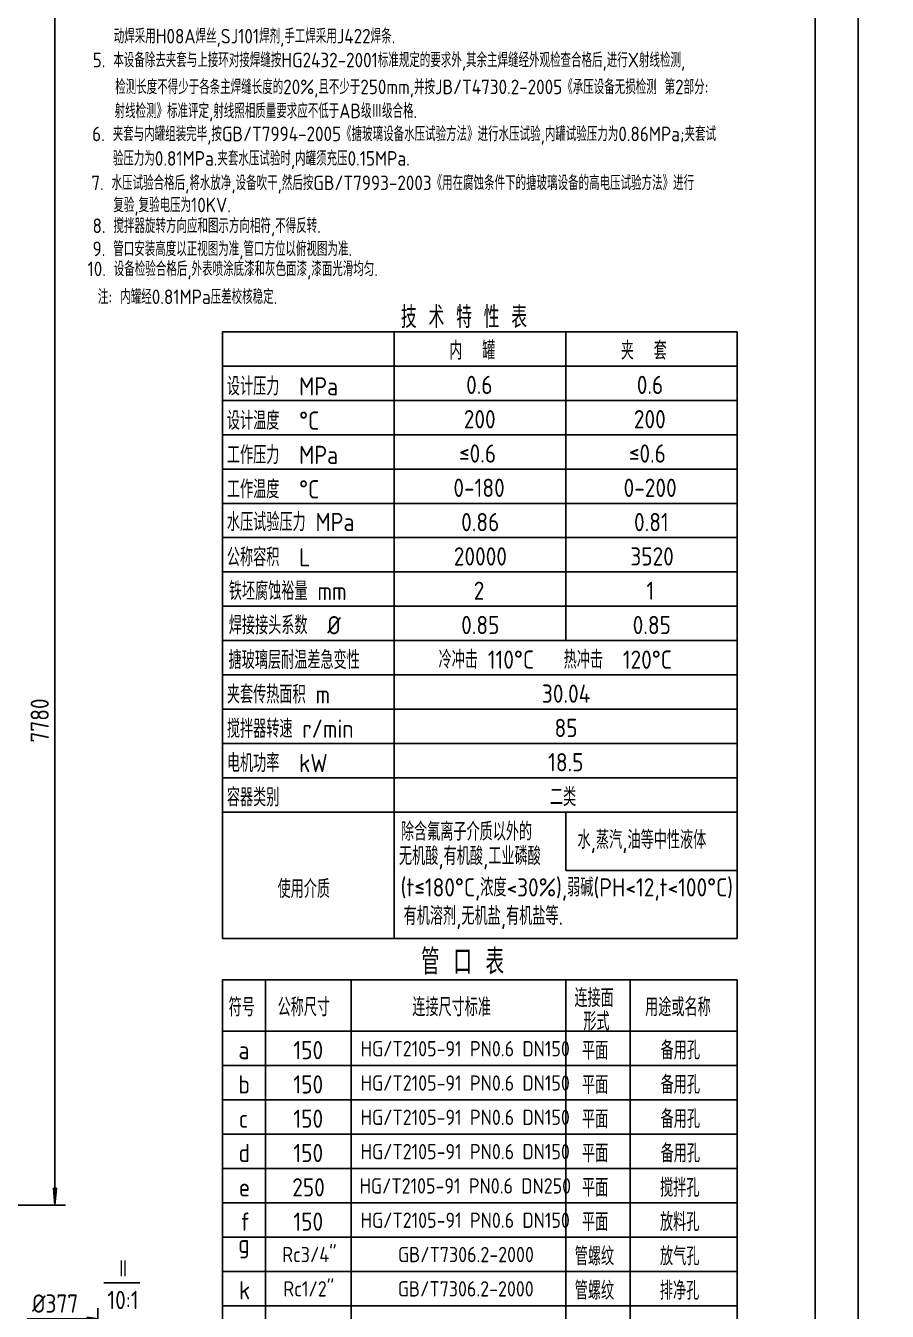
# Model space of a CAD drawing. Extents: x 1561 to 67467, y -57370 to 65913.
# Drawn here: x 1786.5 to 1987.4, y 180.8 to 480.6 of the extents above; entities that cross this region are included whole.
import ezdxf

# ---------------------------------------------------------------- set-up
doc = ezdxf.new("R2010")
doc.units = 0
doc.linetypes.add('DASHDOT', pattern=[18, 15, -1, 1, -1])
doc.layers.get('0').update_dxf_attribs({"linetype": 'DASHDOT'})
doc.layers.add('1', color=7, linetype='CONTINUOUS')
doc.layers.add('2', color=3, linetype='CONTINUOUS')
doc.styles.get("Standard").update_dxf_attribs({"font": 'gbenor.shx', "bigfont": 'gbcbig.shx'})
doc.dimstyles.get("Standard").update_dxf_attribs({"dimtxt": 3.5, "dimasz": 4, "dimexe": 2, "dimexo": 0, "dimgap": 1, "dimtad": 1, "dimtoh": 1, "dimdec": 4, "dimzin": 0, "dimdsep": 46, "dimtxsty": 'Standard', "dimcen": 0, "dimadec": 0, "dimazin": 0, "dimtfac": 1, "dimtdec": 4, "dimtmove": 0, "dimatfit": 0, "dimfxl": 1, "dimtolj": 1, "dimtzin": 0, "dimarcsym": 0})

# ---------------------------------------------------------------- blocks, each defined once
blk = doc.blocks.new('*D20')
at = {"layer": '2'}
for p, q in [((1735.11, 213.6), (1730.04, 222.94)), ((1730.67, 220.73), (1731.55, 221.21)), ((1732.54, 218.33), (1730.67, 220.73)), ((1731.55, 221.21), (1732.54, 218.33)), ((1732.25, 218.17), (1734.74, 219.52)), ((1732.68, 217.39), (1735.16, 218.74)), ((1732.97, 217.55), (1734.84, 215.15)), ((1733.96, 214.68), (1732.97, 217.55)), ((1734.84, 215.15), (1733.96, 214.68))]:
    blk.add_line(p, q, dxfattribs=at)
at = {"layer": '2', "insert": (1730.61, 224.88), "char_height": 4.25, "width": 65536, "attachment_point": 7, "rotation": 298.4978}
blk.add_mtext('24', dxfattribs=at)
blk = doc.blocks.new('*D21')
at = {"layer": '2'}
for p, q in [((1735.58, 219.98), (1740.63, 211.43)), ((1735.91, 218.44), (1736.77, 218.95)), ((1736.77, 218.95), (1737.87, 216.11)), ((1739.31, 216.96), (1735.71, 214.84)), ((1737.87, 216.11), (1735.91, 218.44)), ((1739.58, 216.51), (1735.98, 214.39)), ((1738.13, 215.66), (1740.09, 213.33)), ((1739.23, 212.82), (1738.13, 215.66)), ((1740.09, 213.33), (1739.23, 212.82))]:
    blk.add_line(p, q, dxfattribs=at)
at = {"layer": '2', "insert": (1739.53, 216.09), "char_height": 4.25, "width": 65536, "attachment_point": 7, "rotation": 300.5863}
blk.add_mtext('14', dxfattribs=at)
blk = doc.blocks.new('*D22')
at = {"layer": '2'}
for p, q in [((1735.97, 374.85), (1746.42, 382.85)), ((1739.96, 377.04), (1738.02, 379.57)), ((1740.69, 377.6), (1738.75, 380.13)), ((1740.27, 378.14), (1742.35, 380.36)), ((1742.95, 379.57), (1740.27, 378.14)), ((1742.35, 380.36), (1742.95, 379.57)), ((1736.86, 376.16), (1739.54, 377.59)), ((1737.46, 375.37), (1736.86, 376.16)), ((1739.54, 377.59), (1737.46, 375.37))]:
    blk.add_line(p, q, dxfattribs=at)
at = {"layer": '2', "insert": (1741.38, 380.79), "char_height": 4.25, "width": 65536, "attachment_point": 7, "rotation": 37.4198}
blk.add_mtext('24', dxfattribs=at)
blk = doc.blocks.new('*D35')
at = {"layer": '2'}
for p, q in [((1704.75, 399.61), (1714.93, 405.72)), ((1705.78, 400.81), (1708.61, 401.93)), ((1708.61, 401.93), (1706.29, 399.96)), ((1708.24, 402.54), (1709.9, 399.78)), ((1708.9, 402.94), (1710.56, 400.18)), ((1709.27, 402.33), (1711.59, 404.3)), ((1712.1, 403.44), (1709.27, 402.33)), ((1711.59, 404.3), (1712.1, 403.44)), ((1706.29, 399.96), (1705.78, 400.81))]:
    blk.add_line(p, q, dxfattribs=at)
at = {"layer": '2', "insert": (1710.27, 404.59), "char_height": 4.25, "width": 65536, "attachment_point": 7, "rotation": 30.9664}
blk.add_mtext('16', dxfattribs=at)
blk = doc.blocks.new('*D39')
at = {"layer": '2'}
for p, q in [((1680.25, 109.42), (1708.1, 129.11)), ((1708.1, 129.11), (1719.71, 129.11)), ((1698.74, 123.1), (1701.48, 124.43)), ((1699.32, 122.29), (1698.74, 123.1)), ((1701.48, 124.43), (1699.32, 122.29)), ((1680.25, 109.42), (1682.41, 111.56)), ((1682.41, 111.56), (1682.98, 110.74)), ((1682.98, 110.74), (1680.25, 109.42))]:
    blk.add_line(p, q, dxfattribs=at)
at = {"layer": '2', "insert": (1709.53, 130.54), "char_height": 4.25, "width": 65536, "attachment_point": 7}
blk.add_mtext('%%c650', dxfattribs=at)
blk = doc.blocks.new('*D40')
at = {"layer": '2'}
for p, q in [((1665.97, 145.6), (1652.79, 145.6)), ((1714.72, 89.43), (1665.97, 145.6)), ((1667, 144.41), (1669.35, 142.47)), ((1668.59, 141.82), (1667, 144.41)), ((1669.35, 142.47), (1668.59, 141.82)), ((1712.38, 91.37), (1713.13, 92.02)), ((1714.72, 89.43), (1712.38, 91.37)), ((1713.13, 92.02), (1714.72, 89.43))]:
    blk.add_line(p, q, dxfattribs=at)
at = {"layer": '2', "insert": (1654.22, 147.03), "char_height": 4.25, "width": 65536, "attachment_point": 7}
blk.add_mtext('%%c1820', dxfattribs=at)
blk = doc.blocks.new('*D41')
at = {"layer": '2'}
for p, q in [((1686.6, 110.11), (1675.74, 95.46)), ((1683.92, 106.5), (1685.31, 109.2)), ((1686.11, 108.61), (1683.92, 106.5)), ((1685.31, 109.2), (1686.11, 108.61)), ((1681.16, 103.61), (1683.35, 105.73)), ((1683.35, 105.73), (1681.97, 103.02)), ((1681.97, 103.02), (1681.16, 103.61)), ((1675.74, 95.46), (1660.17, 95.46))]:
    blk.add_line(p, q, dxfattribs=at)
at = {"layer": '2', "insert": (1661.6, 96.89), "char_height": 4.25, "width": 65536, "attachment_point": 7}
blk.add_mtext('16XM24', dxfattribs=at)
blk = doc.blocks.new('*D44')
at = {"layer": '2'}
for p, q in [((1690.86, 525.91), (1795.83, 525.91)), ((1792.96, 521.91), (1793.33, 525.91)), ((1793.33, 525.91), (1793.71, 521.91)), ((1793.33, 205.51), (1793.33, 525.91)), ((1793.71, 521.91), (1792.96, 521.91)), ((1793.33, 205.51), (1792.96, 209.51)), ((1792.96, 209.51), (1793.71, 209.51)), ((1793.71, 209.51), (1793.33, 205.51)), ((1690.86, 205.51), (1795.83, 205.51))]:
    blk.add_line(p, q, dxfattribs=at)
at = {"layer": '2', "insert": (1791.9, 313.41), "char_height": 4.25, "width": 65536, "attachment_point": 7, "rotation": 90}
blk.add_mtext('7780', dxfattribs=at)
blk = doc.blocks.new('*D45')
at = {"layer": '2'}
for p, q in [((1669.26, 232.58), (1669.26, 243.37)), ((1712.46, 232.58), (1712.46, 243.37)), ((1669.26, 240.87), (1673.26, 241.25)), ((1673.26, 240.5), (1669.26, 240.87)), ((1712.46, 240.87), (1669.26, 240.87)), ((1673.26, 241.25), (1673.26, 240.5)), ((1708.46, 240.5), (1708.46, 241.25)), ((1708.46, 241.25), (1712.46, 240.87)), ((1712.46, 240.87), (1708.46, 240.5))]:
    blk.add_line(p, q, dxfattribs=at)
at = {"layer": '2', "insert": (1675.15, 242.3), "char_height": 4.25, "width": 65536, "attachment_point": 7}
blk.add_mtext('1080', dxfattribs=at)
blk = doc.blocks.new('*D76')
at = {"layer": '2'}
for p, q in [((1803.36, 172.34), (1803.36, 181.52)), ((1803.36, 179.02), (1786.89, 179.02)), ((1800.86, 178.65), (1800.86, 179.4)), ((1800.86, 179.4), (1803.36, 179.02)), ((1803.36, 179.02), (1800.86, 178.65, 1))]:
    blk.add_line(p, q, dxfattribs=at)
at = {"layer": '2', "insert": (1788, 180.45), "char_height": 4.25, "width": 65536, "attachment_point": 7}
blk.add_mtext('%%c377', dxfattribs=at)

msp = doc.modelspace()

# ---------------------------------------------------------------- linework, layer by layer
at = {"layer": '1'}
for p, q in [((1970.60752, 528.29295), (1970.60752, -45.70705)), ((1832.42498, 409.18511), (1952.42498, 409.18511)), ((1832.42498, 267.68578), (1832.42498, 409.18511)), ((1952.42498, 267.68578), (1952.42498, 409.18511)), ((1832.42498, 267.68578), (1952.42498, 267.68578)), ((1832.42817, 258.06148), (1952.42817, 258.06148)), ((1832.42817, 118.06148), (1832.42817, 258.06148)), ((1952.42817, 258.06148), (1952.42817, 118.06148))]:
    msp.add_line(p, q, dxfattribs=at)
at = {"layer": '2'}
for p, q in [((1980.60752, 538.29295), (1980.60752, -55.70705)), ((1872.42498, 267.68578), (1872.42498, 409.18511)), ((1912.42498, 337.18511), (1912.42498, 409.18511)), ((1832.42498, 401.18511), (1952.42498, 401.18511)), ((1832.42498, 393.18511), (1952.42498, 393.18511)), ((1832.42498, 385.18511), (1952.42498, 385.18511)), ((1832.42498, 377.18511), (1952.42498, 377.18511)), ((1832.42498, 369.18511), (1952.42498, 369.18511)), ((1832.42498, 361.18511), (1952.42498, 361.18511)), ((1832.42498, 353.18511), (1952.42498, 353.18511)), ((1832.42498, 345.18511), (1952.42498, 345.18511)), ((1832.42498, 337.18511), (1952.42498, 337.18511)), ((1832.42498, 329.18511), (1952.42498, 329.18511)), ((1832.42498, 321.18511), (1952.42498, 321.18511)), ((1832.42498, 313.18511), (1952.42498, 313.18511)), ((1832.42498, 305.18511), (1952.42498, 305.18511)), ((1832.42498, 297.18511), (1952.42498, 297.18511)), ((1912.42498, 297.18511), (1912.42498, 283.54711)), ((1912.42498, 283.54711), (1952.42498, 283.54711)), ((1842.42817, 258.06148), (1842.42817, 118.06148)), ((1862.42817, 258.06148), (1862.42817, 118.06148)), ((1912.42817, 258.06148), (1912.42817, 118.06148)), ((1927.42817, 258.06148), (1927.42817, 118.06148)), ((1832.42817, 246.06148), (1952.42817, 246.06148)), ((1832.42817, 238.06148), (1952.42817, 238.06148)), ((1832.42817, 230.06148), (1952.42817, 230.06148)), ((1832.42817, 222.06148), (1952.42817, 222.06148)), ((1832.42817, 214.06148), (1952.42817, 214.06148)), ((1832.42817, 206.06148), (1952.42817, 206.06148)), ((1832.42817, 198.06148), (1952.42817, 198.06148)), ((1832.42817, 190.06148), (1952.42817, 190.06148)), ((1804.74485, 187.39881), (1813.13911, 187.39881)), ((1832.42817, 182.06148), (1952.42817, 182.06148))]:
    msp.add_line(p, q, dxfattribs=at)

# ---------------------------------------------------------------- block references
msp.add_blockref('*D76', (0, 0))

# ---------------------------------------------------------------- texts
at = {"layer": '2', "width": 65536, "attachment_point": 7}
for s, insert, char_height in [('动焊采用H08A焊丝,SJ101焊剂,手工焊采用J422焊条.', (1807.04602, 475.62859), 3.4), ('5. 本设备除去夹套与上接环对接焊缝按HG2432-2001标准规定的要求外,其余主焊缝经外观检查合格后,进行X射线检测,', (1802.14102, 470.06559), 3.4), ('检测长度不得少于各条主焊缝长度的20%,且不少于250mm,并按JB/T4730.2-2005《承压设备无损检测 第2部分:', (1807.39102, 463.80059), 3.4), ('射线检测》标准评定,射线照相质量要求应不低于AB级Ⅲ级合格.', (1807.23602, 458.20159), 3.4), ('6. 夹套与内罐组装完毕,按GB/T7994-2005《搪玻璃设备水压试验方法》进行水压试验,内罐试验压力为0.86MPa;夹套试', (1802.00302, 452.83259), 3.4), ('验压力为0.81MPa.夹套水压试验时,内罐须充压0.15MPa.', (1806.83102, 447.12859), 3.4), ('7. 水压试验合格后,将水放净,设备吹干,然后按GB/T7993-2003《用在腐蚀条件下的搪玻璃设备的高电压试验方法》进行', (1801.82302, 441.42359), 3.4), ('复验,复验电压为10KV.', (1806.94602, 436.25959), 3.4), ('8. 搅拌器旋转方向应和图示方向相符,不得反转.', (1802.09302, 431.42059), 3.4), ('9. 管口安装高度以正视图为准,管口方位以俯视图为准.', (1802.09302, 426.03259), 3.4), ('10. 设备检验合格后,外表喷涂底漆和灰色面漆,漆面光滑均匀.', (1800.93302, 421.36359), 3.4), ('注: 内罐经0.81MPa压差校核稳定.', (1803.33365, 415.63606), 3.4), ('技 术 特 性 表', (1874.00138, 410.05401), 5.1), ('内  罐', (1885.28029, 402.68511), 4.25), ('夹  套', (1925.28029, 402.68511), 4.25), ('设计压力  MPa', (1833.42498, 394.33011), 4.25), ('0.6', (1889.21276, 394.68261), 4.25), ('0.6', (1929.00701, 394.68511), 4.25), ('设计温度  %%dC', (1833.42498, 386.33011), 4.25), ('200', (1888.66424, 386.68261), 4.25), ('200', (1928.32342, 386.68511), 4.25), ('工作压力  MPa', (1833.42498, 378.33011), 4.25), ('≤0.6', (1887.55979, 378.68261), 4.25), ('≤0.6', (1927.16131, 378.68511), 4.25), ('工作温度  %%dC', (1833.42498, 370.33011), 4.25), ('0-180', (1886.23707, 370.68261), 4.25), ('0-200', (1925.92853, 370.68261), 4.25), ('水压试验压力 MPa', (1833.42498, 362.68511), 4.25), ('0.86', (1888.05059, 362.68261), 4.25), ('0.81', (1928.35913, 362.68261), 4.25), ('公称容积  L', (1833.42498, 354.49111), 4.25), ('20000', (1886.33992, 354.68261), 4.25), ('3520', (1927.50208, 354.68261), 4.25), ('铁坯腐蚀裕量 mm', (1833.87647, 346.59573), 4.25), ('2', (1890.98856, 346.68261), 4.25), ('1', (1931.26282, 346.68261), 4.25), ('焊接接头系数  %%c', (1833.87647, 338.61526), 4.25), ('0.85', (1888.05059, 338.68261), 4.25), ('0.85', (1928.05059, 338.68261), 4.25), ('搪玻璃层耐温差急变性', (1833.82498, 330.49111), 4.25), ('冷冲击 110%%dC   热冲击  120%%dC', (1882.77917, 330.59573), 4.25), ('夹套传热面积 m', (1833.42498, 322.49111), 4.25), ('30.04', (1906.88843, 322.68261), 4.25), ('搅拌器转速 r/min', (1833.42498, 314.49111), 4.25), ('85', (1909.8264, 314.68261), 4.25), ('电机功率  kW', (1833.42498, 306.49111), 4.25), ('18.5', (1908.32485, 306.68261), 4.25), ('容器类别', (1833.42498, 298.49111), 4.25), ('二类', (1908.76153, 298.59573), 4.25), ('除含氟离子介质以外的', (1873.99998, 290.48691), 4.25), ('水,蒸汽,油等中性液体', (1915.19198, 287.60971), 4.25), ('无机酸,有机酸,工业磷酸', (1873.55158, 283.83231), 4.25), ('使用介质', (1845.24498, 277.11961), 4.25), ('(t≤180%%dC,浓度<30%),弱碱(PH<12,t<100%%dC)', (1873.92438, 276.51731), 4.25), ('有机溶剂,无机盐,有机盐等.', (1874.63518, 269.87451), 4.25), ('管 口 表', (1878.73717, 259.30218), 5.95), ('连接面', (1914.46517, 251.69948), 4.25), ('符号', (1833.83817, 249.56148), 4.25), ('公称尺寸', (1845.24817, 249.56148), 4.25), ('连接尺寸标准', (1876.65817, 249.56148), 4.25), ('用途或名称', (1930.95317, 249.56148), 4.25), ('形式', (1916.55117, 246.22348), 4.25), ('150', (1848.94168, 239.55898), 4.25), ('HG/T2105-91 PN0.6 DN150', (1864.6343, 240.22188), 3.57), ('平面', (1916.23533, 239.4721), 4.25), ('备用孔', (1934.57257, 239.49163), 4.25), ('a', (1836.12934, 239.56148), 4.25), ('b', (1836.12934, 231.56148), 4.25), ('150', (1848.94168, 231.55898), 4.25), ('HG/T2105-91 PN0.6 DN150', (1864.6343, 232.22188), 3.57), ('平面', (1916.23533, 231.4721), 4.25), ('备用孔', (1934.57257, 231.49163), 4.25), ('备用孔', (1934.57257, 223.49163), 4.25), ('c', (1836.1977, 223.56148), 4.25), ('150', (1848.94168, 223.55898), 4.25), ('HG/T2105-91 PN0.6 DN150', (1864.6343, 224.22188), 3.57), ('平面', (1916.23533, 223.4721), 4.25), ('d', (1836.12934, 215.56148), 4.25), ('150', (1848.94168, 215.55898), 4.25), ('HG/T2105-91 PN0.6 DN150', (1864.6343, 216.22188), 3.57), ('平面', (1916.23533, 215.4721), 4.25), ('备用孔', (1934.57257, 215.49163), 4.25), ('e', (1836.1977, 207.56148), 4.25), ('250', (1848.66742, 207.55898), 4.25), ('HG/T2105-91 PN0.6 DN250', (1864.37512, 208.22188), 3.57), ('平面', (1916.23533, 207.4721), 4.25), ('搅拌孔', (1934.44034, 207.45257), 4.25), ('放料孔', (1934.41095, 199.4721), 4.25), ('f', (1836.54026, 199.55898), 4.25), ('150', (1848.94168, 199.55898), 4.25), ('HG/T2105-91 PN0.6 DN150', (1864.6343, 200.22188), 3.57), ('平面', (1916.23533, 199.4721), 4.25), ('g', (1836.06031, 193.12148), 4.25), ('Rc3/4"', (1846.3405, 192.22188), 3.57), ('GB/T7306.2-2000', (1873.33109, 192.22188), 3.57), ('管螺纹', (1914.54318, 191.4721), 4.25), ('放气孔', (1934.42565, 191.4721), 4.25), ('Ⅱ', (1807.71151, 188.51238), 4.25), ('k', (1836.26606, 183.55898), 4.25), ('Rc1/2"', (1846.59967, 184.22188), 3.57), ('GB/T7306.2-2000', (1873.2888, 184.22188), 3.57), ('管螺纹', (1914.54318, 183.4721), 4.25), ('排净孔', (1934.38157, 183.4721), 4.25), ('10:1', (1805.55819, 181.28024), 4.25)]:
    msp.add_mtext(s, dxfattribs=dict(at, insert=insert, char_height=char_height))

# ---------------------------------------------------------------- dimensions: what is measured, and where the dimension line sits
at = {"layer": '2'}
dim = msp.add_linear_dim(base=(1793.3316, 525.90652), p1=(1690.86081, 205.51034), p2=(1690.86081, 525.90652), angle=90, text='7780', dimstyle='Standard', dxfattribs=at)
dim.commit()
dim.dimension.update_dxf_attribs({"geometry": '*D44', "text_midpoint": (44833.29, 7839.32092)})
for p1, p2, distance, text, picture, middle in [((1739.96082, 377.04239), (1740.68534, 377.59672), 0.68786, '24', '*D22', (1743.76608, 380.81991)), ((1708.2414, 402.54065), (1708.90373, 402.93809), -0.71483, '16', '*D35', (1712.35769, 404.17703)), ((1732.25397, 218.17348), (1732.67747, 217.39342), 0.32974, '24', '*D20', (1730.27245, 222.5144)), ((1739.31369, 216.96368), (1739.57945, 216.51407), -1.68134, '14', '*D21', (1739.10388, 214.01437))]:
    dim = msp.add_aligned_dim(p1=p1, p2=p2, distance=distance, text=text, dimstyle='Standard', dxfattribs=at)
    dim.commit()
    dim.dimension.update_dxf_attribs({"geometry": picture, "text_midpoint": middle})
for p1, p2, text, picture, middle in [((1667.00173, 144.41073), (1714.71989, 89.43059), '%%c1820', '*D40', (41360.66049, 3639.96353)), ((1701.47603, 124.42513), (1680.24559, 109.41619), '%%c650', '*D39', (42742.60957, 3227.71353)), ((1683.35252, 105.72597), (1683.92427, 106.49714), '16XM24', '*D41', (41546.26233, 2386.44652))]:
    dim = msp.add_diameter_dim_2p(p1=p1, p2=p2, text=text, dimstyle='Standard', dxfattribs=at)
    dim.commit()
    dim.dimension.update_dxf_attribs({"geometry": picture, "text_midpoint": middle})
dim = msp.add_linear_dim(base=(1669.26081, 240.8724), p1=(1712.46081, 232.58106), p2=(1669.26081, 232.58106), text='1080', dimstyle='Standard', dxfattribs=at)
dim.commit()
dim.dimension.update_dxf_attribs({"geometry": '*D45', "text_midpoint": (1678.9076, 240.8724)})

doc.saveas('drawing.dxf')
